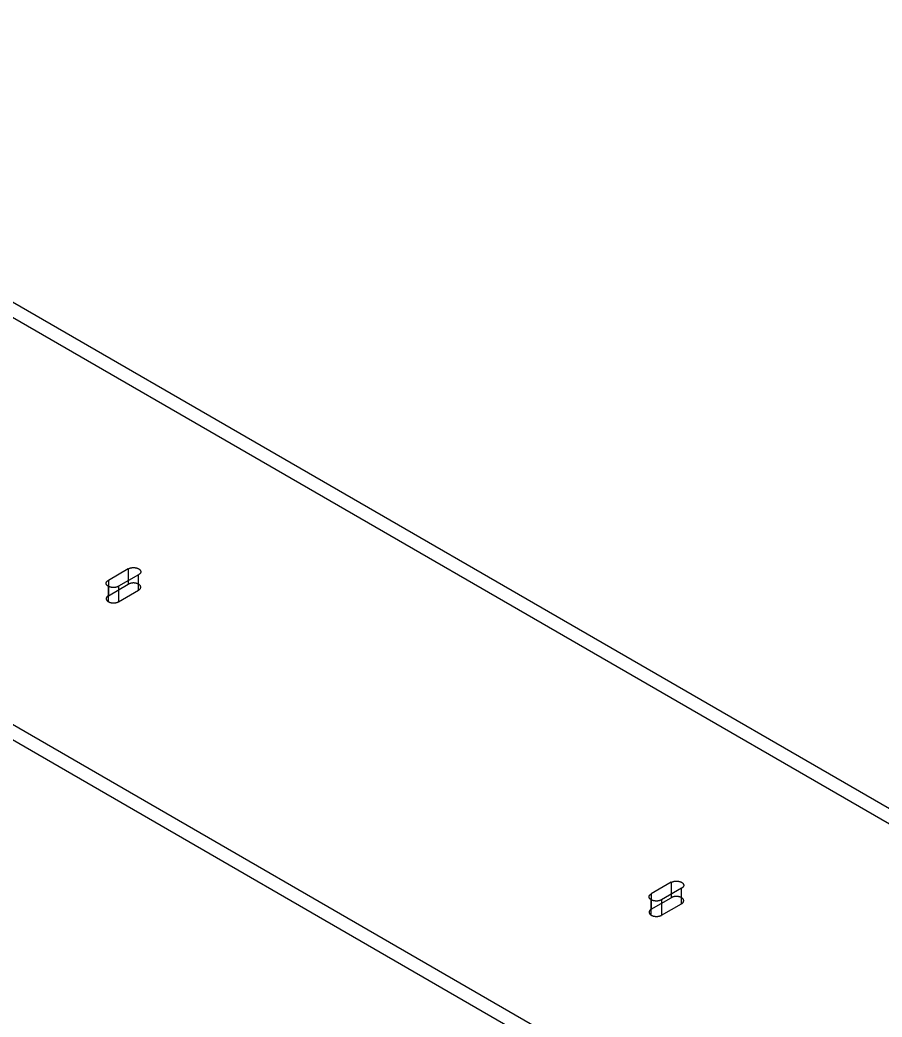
# Model space of a CAD drawing. Header units: inches. Extents: x 1.4 to 100.6, y 1.4 to 64.6.
# Drawn here: x 85.753 to 89.505, y 36.625 to 40.965 of the extents above; entities that cross this region are included whole.
import ezdxf

# ---------------------------------------------------------------- set-up
doc = ezdxf.new("R2010")
doc.units = ezdxf.units.IN
doc.header["$MEASUREMENT"] = 0

msp = doc.modelspace()

# ---------------------------------------------------------------- linework, layer by layer
at = {"layer": 'OUTLINE'}
for p, q in [((96.9167, 33.2716), (83.5922, 40.9647)), ((96.9167, 33.2046), (83.5922, 40.8977)), ((95.3245, 32.3523), (82, 40.0454)), ((95.3245, 32.2853), (82, 39.9784)), ((86.2332, 38.5795), (86.2346, 38.5799)), ((86.2346, 38.5799), (86.2361, 38.5802)), ((86.2361, 38.5802), (86.2376, 38.5805)), ((86.2376, 38.5805), (86.2391, 38.5807)), ((86.2391, 38.5807), (86.2406, 38.5809)), ((86.2406, 38.5809), (86.2421, 38.5811)), ((86.2421, 38.5811), (86.2437, 38.5812)), ((86.2437, 38.5812), (86.2452, 38.5813)), ((86.2452, 38.5813), (86.2468, 38.5813)), ((86.2468, 38.5813), (86.2483, 38.5813)), ((86.2483, 38.5813), (86.2499, 38.5812)), ((86.2499, 38.5812), (86.2514, 38.5811)), ((86.2514, 38.5811), (86.253, 38.5809)), ((86.253, 38.5809), (86.2545, 38.5807)), ((86.2545, 38.5807), (86.256, 38.5805)), ((86.256, 38.5805), (86.2575, 38.5802)), ((86.2575, 38.5802), (86.2589, 38.5799)), ((86.2589, 38.5799), (86.2604, 38.5795)), ((86.2243, 38.5759), (86.1374, 38.5257)), ((86.2692, 38.55), (86.1822, 38.4998)), ((86.2243, 38.5759), (86.2255, 38.5765)), ((86.2243, 38.5759), (86.2243, 38.5089)), ((86.2255, 38.5765), (86.2267, 38.5771)), ((86.2267, 38.5771), (86.2279, 38.5777)), ((86.2279, 38.5777), (86.2292, 38.5782)), ((86.2292, 38.5782), (86.2305, 38.5787)), ((86.2305, 38.5787), (86.2318, 38.5791)), ((86.2318, 38.5791), (86.2332, 38.5795)), ((86.2604, 38.5795), (86.2618, 38.5791)), ((86.2618, 38.5791), (86.2631, 38.5787)), ((86.2631, 38.5787), (86.2644, 38.5782)), ((86.2644, 38.5782), (86.2657, 38.5777)), ((86.2657, 38.5777), (86.2669, 38.5771)), ((86.2669, 38.5771), (86.2681, 38.5765)), ((86.2681, 38.5765), (86.2692, 38.5759)), ((86.2692, 38.5759), (86.2703, 38.5753)), ((86.2703, 38.5506), (86.2692, 38.55)), ((86.2692, 38.483), (86.2692, 38.55)), ((86.2703, 38.5753), (86.2713, 38.5746)), ((86.2713, 38.5513), (86.2703, 38.5506)), ((86.2713, 38.5746), (86.2723, 38.5739)), ((86.2723, 38.552), (86.2713, 38.5513)), ((86.2723, 38.5739), (86.2732, 38.5731)), ((86.2732, 38.5528), (86.2723, 38.552)), ((86.2732, 38.5731), (86.274, 38.5724)), ((86.274, 38.5535), (86.2732, 38.5528)), ((86.274, 38.5724), (86.2748, 38.5716)), ((86.2748, 38.5543), (86.274, 38.5535)), ((86.2748, 38.5716), (86.2755, 38.5708)), ((86.2755, 38.5551), (86.2748, 38.5543)), ((86.2755, 38.5708), (86.2761, 38.57)), ((86.2761, 38.5559), (86.2755, 38.5551)), ((86.2761, 38.57), (86.2767, 38.5691)), ((86.2767, 38.5568), (86.2761, 38.5559)), ((86.2767, 38.5691), (86.2772, 38.5683)), ((86.2772, 38.5576), (86.2767, 38.5568)), ((86.2772, 38.5683), (86.2776, 38.5674)), ((86.2776, 38.5585), (86.2772, 38.5576)), ((86.2776, 38.5674), (86.2779, 38.5665)), ((86.2779, 38.5594), (86.2776, 38.5585)), ((86.2779, 38.5665), (86.2782, 38.5656)), ((86.2782, 38.5603), (86.2779, 38.5594)), ((86.2782, 38.5656), (86.2784, 38.5647)), ((86.2784, 38.5612), (86.2782, 38.5603)), ((86.2784, 38.5647), (86.2785, 38.5638)), ((86.2785, 38.562), (86.2784, 38.5612)), ((86.2785, 38.5638), (86.2785, 38.5629)), ((86.2785, 38.5629), (86.2785, 38.562)), ((86.1281, 38.5141), (86.1282, 38.5145)), ((86.1281, 38.5136), (86.1281, 38.5141)), ((86.1281, 38.5132), (86.1281, 38.5136)), ((86.1281, 38.5127), (86.1281, 38.5132)), ((86.1281, 38.5123), (86.1281, 38.5127)), ((86.1281, 38.5118), (86.1281, 38.5123)), ((86.1281, 38.5114), (86.1281, 38.5118)), ((86.1282, 38.5109), (86.1281, 38.5114)), ((86.1282, 38.5145), (86.1283, 38.515)), ((86.1283, 38.5105), (86.1282, 38.5109)), ((86.1283, 38.515), (86.1284, 38.5154)), ((86.1284, 38.51), (86.1283, 38.5105)), ((86.1284, 38.5154), (86.1285, 38.5159)), ((86.1285, 38.5096), (86.1284, 38.51)), ((86.1285, 38.5159), (86.1287, 38.5163)), ((86.1287, 38.5091), (86.1285, 38.5096)), ((86.1287, 38.5163), (86.1288, 38.5167)), ((86.1288, 38.5087), (86.1287, 38.5091)), ((86.1288, 38.5167), (86.129, 38.5172)), ((86.129, 38.5083), (86.1288, 38.5087)), ((86.129, 38.5172), (86.1292, 38.5176)), ((86.1292, 38.5078), (86.129, 38.5083)), ((86.1292, 38.5176), (86.1294, 38.518)), ((86.1294, 38.5074), (86.1292, 38.5078)), ((86.1294, 38.518), (86.1297, 38.5185)), ((86.1297, 38.507), (86.1294, 38.5074)), ((86.1297, 38.5185), (86.1299, 38.5189)), ((86.1299, 38.5065), (86.1297, 38.507)), ((86.1299, 38.5189), (86.1302, 38.5193)), ((86.1302, 38.5061), (86.1299, 38.5065)), ((86.1302, 38.5193), (86.1305, 38.5197)), ((86.1305, 38.5057), (86.1302, 38.5061)), ((86.1305, 38.5197), (86.1308, 38.5201)), ((86.1308, 38.5053), (86.1305, 38.5057)), ((86.1308, 38.5201), (86.1311, 38.5206)), ((86.1311, 38.5049), (86.1308, 38.5053)), ((86.1311, 38.5206), (86.1315, 38.521)), ((86.1315, 38.5045), (86.1311, 38.5049)), ((86.1315, 38.521), (86.1318, 38.5214)), ((86.1318, 38.5041), (86.1315, 38.5045)), ((86.1318, 38.5214), (86.1322, 38.5218)), ((86.1322, 38.5037), (86.1318, 38.5041)), ((86.1322, 38.5218), (86.1326, 38.5221)), ((86.1326, 38.5033), (86.1322, 38.5037)), ((86.1326, 38.5221), (86.133, 38.5225)), ((86.133, 38.5029), (86.1326, 38.5033)), ((86.133, 38.5225), (86.1334, 38.5229)), ((86.1334, 38.5025), (86.133, 38.5029)), ((86.1334, 38.5229), (86.1339, 38.5233)), ((86.1339, 38.5022), (86.1334, 38.5025)), ((86.1339, 38.5233), (86.1343, 38.5236)), ((86.1343, 38.5018), (86.1339, 38.5022)), ((86.1343, 38.5236), (86.1348, 38.524)), ((86.1348, 38.5014), (86.1343, 38.5018)), ((86.1348, 38.524), (86.1353, 38.5243)), ((86.1353, 38.5011), (86.1348, 38.5014)), ((86.1353, 38.5243), (86.1358, 38.5247)), ((86.1358, 38.5008), (86.1353, 38.5011)), ((86.1358, 38.5247), (86.1363, 38.525)), ((86.1363, 38.5004), (86.1358, 38.5008)), ((86.1363, 38.525), (86.1368, 38.5254)), ((86.1368, 38.5001), (86.1363, 38.5004)), ((86.1368, 38.5254), (86.1374, 38.5257)), ((86.1374, 38.4998), (86.1368, 38.5001)), ((86.1374, 38.5257), (86.1374, 38.4587)), ((86.1374, 38.4587), (86.2243, 38.5089)), ((86.1374, 38.4328), (86.1374, 38.4998)), ((86.1379, 38.4994), (86.1374, 38.4998)), ((86.1385, 38.4991), (86.1379, 38.4994)), ((86.1391, 38.4988), (86.1385, 38.4991)), ((86.1397, 38.4986), (86.1391, 38.4988)), ((86.1403, 38.4983), (86.1397, 38.4986)), ((86.1409, 38.498), (86.1403, 38.4983)), ((86.1415, 38.4977), (86.1409, 38.498)), ((86.1422, 38.4975), (86.1415, 38.4977)), ((86.1428, 38.4972), (86.1422, 38.4975)), ((86.1435, 38.497), (86.1428, 38.4972)), ((86.1442, 38.4968), (86.1435, 38.497)), ((86.1448, 38.4966), (86.1442, 38.4968)), ((86.1455, 38.4964), (86.1448, 38.4966)), ((86.1462, 38.4962), (86.1455, 38.4964)), ((86.1469, 38.496), (86.1462, 38.4962)), ((86.1477, 38.4958), (86.1469, 38.496)), ((86.1484, 38.4956), (86.1477, 38.4958)), ((86.1491, 38.4955), (86.1484, 38.4956)), ((86.1498, 38.4953), (86.1491, 38.4955)), ((86.1506, 38.4952), (86.1498, 38.4953)), ((86.1513, 38.4951), (86.1506, 38.4952)), ((86.1521, 38.4949), (86.1513, 38.4951)), ((86.1528, 38.4948), (86.1521, 38.4949)), ((86.1536, 38.4947), (86.1528, 38.4948)), ((86.1544, 38.4947), (86.1536, 38.4947)), ((86.1551, 38.4946), (86.1544, 38.4947)), ((86.1559, 38.4945), (86.1551, 38.4946)), ((86.1567, 38.4945), (86.1559, 38.4945)), ((86.1575, 38.4944), (86.1567, 38.4945)), ((86.1582, 38.4944), (86.1575, 38.4944)), ((86.159, 38.4944), (86.1582, 38.4944)), ((86.1598, 38.4944), (86.159, 38.4944)), ((86.1606, 38.4944), (86.1598, 38.4944)), ((86.1614, 38.4944), (86.1606, 38.4944)), ((86.1621, 38.4944), (86.1614, 38.4944)), ((86.1629, 38.4945), (86.1621, 38.4944)), ((86.1637, 38.4945), (86.1629, 38.4945)), ((86.1645, 38.4946), (86.1637, 38.4945)), ((86.1652, 38.4947), (86.1645, 38.4946)), ((86.166, 38.4947), (86.1652, 38.4947)), ((86.1668, 38.4948), (86.166, 38.4947)), ((86.1675, 38.4949), (86.1668, 38.4948)), ((86.1683, 38.4951), (86.1675, 38.4949)), ((86.169, 38.4952), (86.1683, 38.4951)), ((86.1698, 38.4953), (86.169, 38.4952)), ((86.1705, 38.4955), (86.1698, 38.4953)), ((86.1712, 38.4956), (86.1705, 38.4955)), ((86.1719, 38.4958), (86.1712, 38.4956)), ((86.1727, 38.496), (86.1719, 38.4958)), ((86.1734, 38.4962), (86.1727, 38.496)), ((86.1741, 38.4964), (86.1734, 38.4962)), ((86.1748, 38.4966), (86.1741, 38.4964)), ((86.1754, 38.4968), (86.1748, 38.4966)), ((86.1761, 38.497), (86.1754, 38.4968)), ((86.1768, 38.4972), (86.1761, 38.497)), ((86.1774, 38.4975), (86.1768, 38.4972)), ((86.1781, 38.4977), (86.1774, 38.4975)), ((86.1787, 38.498), (86.1781, 38.4977)), ((86.1793, 38.4983), (86.1787, 38.498)), ((86.1799, 38.4986), (86.1793, 38.4983)), ((86.1805, 38.4988), (86.1799, 38.4986)), ((86.1811, 38.4991), (86.1805, 38.4988)), ((86.1817, 38.4994), (86.1811, 38.4991)), ((86.1822, 38.4998), (86.1817, 38.4994)), ((86.1822, 38.4998), (86.1822, 38.4328)), ((86.2255, 38.5096), (86.2243, 38.5089)), ((86.2267, 38.5101), (86.2255, 38.5096)), ((86.2279, 38.5107), (86.2267, 38.5101)), ((86.2292, 38.5112), (86.2279, 38.5107)), ((86.2305, 38.5117), (86.2292, 38.5112)), ((86.2318, 38.5121), (86.2305, 38.5117)), ((86.2332, 38.5125), (86.2318, 38.5121)), ((86.2346, 38.5129), (86.2332, 38.5125)), ((86.2361, 38.5132), (86.2346, 38.5129)), ((86.2376, 38.5135), (86.2361, 38.5132)), ((86.2391, 38.5138), (86.2376, 38.5135)), ((86.2406, 38.514), (86.2391, 38.5138)), ((86.2421, 38.5141), (86.2406, 38.514)), ((86.2437, 38.5142), (86.2421, 38.5141)), ((86.2452, 38.5143), (86.2437, 38.5142)), ((86.2468, 38.5143), (86.2452, 38.5143)), ((86.2483, 38.5143), (86.2468, 38.5143)), ((86.2499, 38.5142), (86.2483, 38.5143)), ((86.2514, 38.5141), (86.2499, 38.5142)), ((86.253, 38.514), (86.2514, 38.5141)), ((86.2545, 38.5138), (86.253, 38.514)), ((86.256, 38.5135), (86.2545, 38.5138)), ((86.2575, 38.5132), (86.256, 38.5135)), ((86.2589, 38.5129), (86.2575, 38.5132)), ((86.2604, 38.5125), (86.2589, 38.5129)), ((86.2618, 38.5121), (86.2604, 38.5125)), ((86.2631, 38.5117), (86.2618, 38.5121)), ((86.2644, 38.5112), (86.2631, 38.5117)), ((86.2657, 38.5107), (86.2644, 38.5112)), ((86.2669, 38.5101), (86.2657, 38.5107)), ((86.2681, 38.5096), (86.2669, 38.5101)), ((86.2692, 38.5089), (86.2681, 38.5096)), ((86.2703, 38.5083), (86.2692, 38.5089)), ((86.2713, 38.5076), (86.2703, 38.5083)), ((86.2723, 38.5069), (86.2713, 38.5076)), ((86.2732, 38.5062), (86.2723, 38.5069)), ((86.274, 38.5054), (86.2732, 38.5062)), ((86.2748, 38.5046), (86.274, 38.5054)), ((86.2755, 38.5038), (86.2748, 38.5046)), ((86.2761, 38.503), (86.2755, 38.5038)), ((86.2767, 38.5022), (86.2761, 38.503)), ((86.2772, 38.5013), (86.2767, 38.5022)), ((86.2776, 38.5004), (86.2772, 38.5013)), ((86.2779, 38.4996), (86.2776, 38.5004)), ((86.2782, 38.4987), (86.2779, 38.4996)), ((86.2779, 38.4924), (86.2782, 38.4933)), ((86.2784, 38.4978), (86.2782, 38.4987)), ((86.2782, 38.4933), (86.2784, 38.4942)), ((86.2785, 38.4969), (86.2784, 38.4978)), ((86.2784, 38.4942), (86.2785, 38.4951)), ((86.2785, 38.496), (86.2785, 38.4969)), ((86.2785, 38.4951), (86.2785, 38.496)), ((86.1288, 38.4498), (86.1287, 38.4493)), ((86.129, 38.4502), (86.1288, 38.4498)), ((86.1292, 38.4506), (86.129, 38.4502)), ((86.1294, 38.4511), (86.1292, 38.4506)), ((86.1297, 38.4515), (86.1294, 38.4511)), ((86.1299, 38.4519), (86.1297, 38.4515)), ((86.1302, 38.4524), (86.1299, 38.4519)), ((86.1305, 38.4528), (86.1302, 38.4524)), ((86.1308, 38.4532), (86.1305, 38.4528)), ((86.1311, 38.4536), (86.1308, 38.4532)), ((86.1315, 38.454), (86.1311, 38.4536)), ((86.1318, 38.4544), (86.1315, 38.454)), ((86.1322, 38.4548), (86.1318, 38.4544)), ((86.1326, 38.4552), (86.1322, 38.4548)), ((86.133, 38.4556), (86.1326, 38.4552)), ((86.1334, 38.4559), (86.133, 38.4556)), ((86.1339, 38.4563), (86.1334, 38.4559)), ((86.1343, 38.4567), (86.1339, 38.4563)), ((86.1348, 38.457), (86.1343, 38.4567)), ((86.1353, 38.4574), (86.1348, 38.457)), ((86.1358, 38.4577), (86.1353, 38.4574)), ((86.1363, 38.4581), (86.1358, 38.4577)), ((86.1368, 38.4584), (86.1363, 38.4581)), ((86.1374, 38.4587), (86.1368, 38.4584)), ((86.1822, 38.4328), (86.2692, 38.483)), ((86.2692, 38.483), (86.2703, 38.4837)), ((86.2703, 38.4837), (86.2713, 38.4844)), ((86.2713, 38.4844), (86.2723, 38.4851)), ((86.2723, 38.4851), (86.2732, 38.4858)), ((86.2732, 38.4858), (86.274, 38.4866)), ((86.274, 38.4866), (86.2748, 38.4873)), ((86.2748, 38.4873), (86.2755, 38.4881)), ((86.2755, 38.4881), (86.2761, 38.489)), ((86.2761, 38.489), (86.2767, 38.4898)), ((86.2767, 38.4898), (86.2772, 38.4907)), ((86.2772, 38.4907), (86.2776, 38.4915)), ((86.2776, 38.4915), (86.2779, 38.4924)), ((86.1282, 38.4476), (86.1281, 38.4471)), ((86.1281, 38.4471), (86.1281, 38.4467)), ((86.1281, 38.4467), (86.1281, 38.4462)), ((86.1281, 38.4462), (86.1281, 38.4458)), ((86.1281, 38.4458), (86.1281, 38.4453)), ((86.1281, 38.4453), (86.1281, 38.4449)), ((86.1281, 38.4449), (86.1281, 38.4444)), ((86.1281, 38.4444), (86.1282, 38.444)), ((86.1283, 38.448), (86.1282, 38.4476)), ((86.1282, 38.444), (86.1283, 38.4435)), ((86.1284, 38.4484), (86.1283, 38.448)), ((86.1283, 38.4435), (86.1284, 38.4431)), ((86.1285, 38.4489), (86.1284, 38.4484)), ((86.1284, 38.4431), (86.1285, 38.4426)), ((86.1287, 38.4493), (86.1285, 38.4489)), ((86.1285, 38.4426), (86.1287, 38.4422)), ((86.1287, 38.4422), (86.1288, 38.4417)), ((86.1288, 38.4417), (86.129, 38.4413)), ((86.129, 38.4413), (86.1292, 38.4409)), ((86.1292, 38.4409), (86.1294, 38.4404)), ((86.1294, 38.4404), (86.1297, 38.44)), ((86.1297, 38.44), (86.1299, 38.4396)), ((86.1299, 38.4396), (86.1302, 38.4392)), ((86.1302, 38.4392), (86.1305, 38.4387)), ((86.1305, 38.4387), (86.1308, 38.4383)), ((86.1308, 38.4383), (86.1311, 38.4379)), ((86.1311, 38.4379), (86.1315, 38.4375)), ((86.1315, 38.4375), (86.1318, 38.4371)), ((86.1318, 38.4371), (86.1322, 38.4367)), ((86.1322, 38.4367), (86.1326, 38.4363)), ((86.1326, 38.4363), (86.133, 38.436)), ((86.133, 38.436), (86.1334, 38.4356)), ((86.1334, 38.4356), (86.1339, 38.4352)), ((86.1339, 38.4352), (86.1343, 38.4348)), ((86.1343, 38.4348), (86.1348, 38.4345)), ((86.1348, 38.4345), (86.1353, 38.4341)), ((86.1353, 38.4341), (86.1358, 38.4338)), ((86.1358, 38.4338), (86.1363, 38.4334)), ((86.1363, 38.4334), (86.1368, 38.4331)), ((86.1368, 38.4331), (86.1374, 38.4328)), ((86.1374, 38.4328), (86.1379, 38.4325)), ((86.1379, 38.4325), (86.1385, 38.4322)), ((86.1385, 38.4322), (86.1391, 38.4319)), ((86.1391, 38.4319), (86.1397, 38.4316)), ((86.1397, 38.4316), (86.1403, 38.4313)), ((86.1403, 38.4313), (86.1409, 38.431)), ((86.1409, 38.431), (86.1415, 38.4308)), ((86.1415, 38.4308), (86.1422, 38.4305)), ((86.1422, 38.4305), (86.1428, 38.4303)), ((86.1428, 38.4303), (86.1435, 38.43)), ((86.1435, 38.43), (86.1442, 38.4298)), ((86.1442, 38.4298), (86.1448, 38.4296)), ((86.1448, 38.4296), (86.1455, 38.4294)), ((86.1455, 38.4294), (86.1462, 38.4292)), ((86.1462, 38.4292), (86.1469, 38.429)), ((86.1469, 38.429), (86.1477, 38.4288)), ((86.1477, 38.4288), (86.1484, 38.4287)), ((86.1484, 38.4287), (86.1491, 38.4285)), ((86.1491, 38.4285), (86.1498, 38.4284)), ((86.1498, 38.4284), (86.1506, 38.4282)), ((86.1506, 38.4282), (86.1513, 38.4281)), ((86.1513, 38.4281), (86.1521, 38.428)), ((86.1521, 38.428), (86.1528, 38.4279)), ((86.1528, 38.4279), (86.1536, 38.4278)), ((86.1536, 38.4278), (86.1544, 38.4277)), ((86.1544, 38.4277), (86.1551, 38.4276)), ((86.1551, 38.4276), (86.1559, 38.4276)), ((86.1559, 38.4276), (86.1567, 38.4275)), ((86.1567, 38.4275), (86.1575, 38.4275)), ((86.1575, 38.4275), (86.1582, 38.4275)), ((86.1582, 38.4275), (86.159, 38.4274)), ((86.159, 38.4274), (86.1598, 38.4274)), ((86.1598, 38.4274), (86.1606, 38.4274)), ((86.1606, 38.4274), (86.1614, 38.4275)), ((86.1614, 38.4275), (86.1621, 38.4275)), ((86.1621, 38.4275), (86.1629, 38.4275)), ((86.1629, 38.4275), (86.1637, 38.4276)), ((86.1637, 38.4276), (86.1645, 38.4276)), ((86.1645, 38.4276), (86.1652, 38.4277)), ((86.1652, 38.4277), (86.166, 38.4278)), ((86.166, 38.4278), (86.1668, 38.4279)), ((86.1668, 38.4279), (86.1675, 38.428)), ((86.1675, 38.428), (86.1683, 38.4281)), ((86.1683, 38.4281), (86.169, 38.4282)), ((86.169, 38.4282), (86.1698, 38.4284)), ((86.1698, 38.4284), (86.1705, 38.4285)), ((86.1705, 38.4285), (86.1712, 38.4287)), ((86.1712, 38.4287), (86.1719, 38.4288)), ((86.1719, 38.4288), (86.1727, 38.429)), ((86.1727, 38.429), (86.1734, 38.4292)), ((86.1734, 38.4292), (86.1741, 38.4294)), ((86.1741, 38.4294), (86.1748, 38.4296)), ((86.1748, 38.4296), (86.1754, 38.4298)), ((86.1754, 38.4298), (86.1761, 38.43)), ((86.1761, 38.43), (86.1768, 38.4303)), ((86.1768, 38.4303), (86.1774, 38.4305)), ((86.1774, 38.4305), (86.1781, 38.4308)), ((86.1781, 38.4308), (86.1787, 38.431)), ((86.1787, 38.431), (86.1793, 38.4313)), ((86.1793, 38.4313), (86.1799, 38.4316)), ((86.1799, 38.4316), (86.1805, 38.4319)), ((86.1805, 38.4319), (86.1811, 38.4322)), ((86.1811, 38.4322), (86.1817, 38.4325)), ((86.1817, 38.4325), (86.1822, 38.4328)), ((88.5877, 37.2114), (88.5007, 37.1612)), ((88.5877, 37.2114), (88.5888, 37.212)), ((88.5877, 37.2114), (88.5877, 37.1444)), ((88.5888, 37.212), (88.59, 37.2126)), ((88.59, 37.2126), (88.5912, 37.2132)), ((88.5912, 37.2132), (88.5925, 37.2137)), ((88.5925, 37.2137), (88.5938, 37.2142)), ((88.5938, 37.2142), (88.5952, 37.2146)), ((88.5952, 37.2146), (88.5966, 37.215)), ((88.5966, 37.215), (88.598, 37.2154)), ((88.598, 37.2154), (88.5994, 37.2157)), ((88.5994, 37.2157), (88.6009, 37.216)), ((88.6009, 37.216), (88.6024, 37.2162)), ((88.6024, 37.2162), (88.6039, 37.2164)), ((88.6039, 37.2164), (88.6055, 37.2166)), ((88.6055, 37.2166), (88.607, 37.2167)), ((88.607, 37.2167), (88.6086, 37.2167)), ((88.6086, 37.2167), (88.6101, 37.2168)), ((88.6101, 37.2168), (88.6117, 37.2167)), ((88.6117, 37.2167), (88.6132, 37.2167)), ((88.6132, 37.2167), (88.6148, 37.2166)), ((88.6148, 37.2166), (88.6163, 37.2164)), ((88.6163, 37.2164), (88.6178, 37.2162)), ((88.6178, 37.2162), (88.6193, 37.216)), ((88.6193, 37.216), (88.6208, 37.2157)), ((88.6208, 37.2157), (88.6223, 37.2154)), ((88.6223, 37.2154), (88.6237, 37.215)), ((88.6237, 37.215), (88.6251, 37.2146)), ((88.6251, 37.2146), (88.6264, 37.2142)), ((88.6264, 37.2142), (88.6278, 37.2137)), ((88.6278, 37.2137), (88.629, 37.2132)), ((88.629, 37.2132), (88.6303, 37.2126)), ((88.6303, 37.2126), (88.6314, 37.212)), ((88.6314, 37.212), (88.6326, 37.2114)), ((88.6326, 37.2114), (88.6336, 37.2107)), ((88.6336, 37.2107), (88.6347, 37.2101)), ((88.6347, 37.2101), (88.6356, 37.2094)), ((88.6356, 37.2094), (88.6365, 37.2086)), ((88.6365, 37.2086), (88.6374, 37.2079)), ((88.6374, 37.2079), (88.6381, 37.2071)), ((88.6381, 37.2071), (88.6388, 37.2063)), ((88.6388, 37.2063), (88.6394, 37.2054)), ((88.6394, 37.1914), (88.6388, 37.1906)), ((88.6394, 37.2054), (88.64, 37.2046)), ((88.64, 37.1923), (88.6394, 37.1914)), ((88.64, 37.2046), (88.6405, 37.2038)), ((88.6405, 37.1931), (88.64, 37.1923)), ((88.6405, 37.2038), (88.6409, 37.2029)), ((88.6409, 37.194), (88.6405, 37.1931)), ((88.6409, 37.2029), (88.6413, 37.202)), ((88.6413, 37.1949), (88.6409, 37.194)), ((88.6413, 37.202), (88.6415, 37.2011)), ((88.6415, 37.1957), (88.6413, 37.1949)), ((88.6415, 37.2011), (88.6417, 37.2002)), ((88.6417, 37.1966), (88.6415, 37.1957)), ((88.6417, 37.2002), (88.6418, 37.1993)), ((88.6418, 37.1975), (88.6417, 37.1966)), ((88.6418, 37.1993), (88.6419, 37.1984)), ((88.6419, 37.1984), (88.6418, 37.1975)), ((88.4914, 37.1491), (88.4915, 37.1496)), ((88.4914, 37.1487), (88.4914, 37.1491)), ((88.4914, 37.1482), (88.4914, 37.1487)), ((88.4914, 37.1478), (88.4914, 37.1482)), ((88.4914, 37.1473), (88.4914, 37.1478)), ((88.4915, 37.15), (88.4916, 37.1505)), ((88.4915, 37.1496), (88.4915, 37.15)), ((88.4916, 37.1505), (88.4917, 37.1509)), ((88.4917, 37.1509), (88.4919, 37.1513)), ((88.4919, 37.1513), (88.492, 37.1518)), ((88.492, 37.1518), (88.4922, 37.1522)), ((88.4922, 37.1522), (88.4923, 37.1527)), ((88.4923, 37.1527), (88.4925, 37.1531)), ((88.4925, 37.1531), (88.4928, 37.1535)), ((88.4928, 37.1535), (88.493, 37.154)), ((88.493, 37.154), (88.4933, 37.1544)), ((88.4933, 37.1544), (88.4935, 37.1548)), ((88.4935, 37.1548), (88.4938, 37.1552)), ((88.4938, 37.1552), (88.4941, 37.1556)), ((88.4941, 37.1556), (88.4944, 37.156)), ((88.4944, 37.156), (88.4948, 37.1564)), ((88.4948, 37.1564), (88.4951, 37.1568)), ((88.4951, 37.1568), (88.4955, 37.1572)), ((88.4955, 37.1572), (88.4959, 37.1576)), ((88.4959, 37.1576), (88.4963, 37.158)), ((88.4963, 37.158), (88.4967, 37.1584)), ((88.4967, 37.1584), (88.4972, 37.1588)), ((88.4972, 37.1588), (88.4976, 37.1591)), ((88.4976, 37.1591), (88.4981, 37.1595)), ((88.4981, 37.1595), (88.4986, 37.1598)), ((88.4986, 37.1598), (88.4991, 37.1602)), ((88.4991, 37.1602), (88.4996, 37.1605)), ((88.4996, 37.1605), (88.5001, 37.1608)), ((88.5001, 37.1608), (88.5007, 37.1612)), ((88.5007, 37.1612), (88.5007, 37.0942)), ((88.6326, 37.1855), (88.5456, 37.1353)), ((88.5966, 37.148), (88.5952, 37.1476)), ((88.598, 37.1484), (88.5966, 37.148)), ((88.5994, 37.1487), (88.598, 37.1484)), ((88.6009, 37.149), (88.5994, 37.1487)), ((88.6024, 37.1492), (88.6009, 37.149)), ((88.6039, 37.1494), (88.6024, 37.1492)), ((88.6055, 37.1496), (88.6039, 37.1494)), ((88.607, 37.1497), (88.6055, 37.1496)), ((88.6086, 37.1498), (88.607, 37.1497)), ((88.6101, 37.1498), (88.6086, 37.1498)), ((88.6117, 37.1498), (88.6101, 37.1498)), ((88.6132, 37.1497), (88.6117, 37.1498)), ((88.6148, 37.1496), (88.6132, 37.1497)), ((88.6163, 37.1494), (88.6148, 37.1496)), ((88.6178, 37.1492), (88.6163, 37.1494)), ((88.6193, 37.149), (88.6178, 37.1492)), ((88.6208, 37.1487), (88.6193, 37.149)), ((88.6223, 37.1484), (88.6208, 37.1487)), ((88.6237, 37.148), (88.6223, 37.1484)), ((88.6251, 37.1476), (88.6237, 37.148)), ((88.6336, 37.1861), (88.6326, 37.1855)), ((88.6326, 37.1185), (88.6326, 37.1855)), ((88.6347, 37.1868), (88.6336, 37.1861)), ((88.6356, 37.1875), (88.6347, 37.1868)), ((88.6365, 37.1883), (88.6356, 37.1875)), ((88.6374, 37.189), (88.6365, 37.1883)), ((88.6381, 37.1898), (88.6374, 37.189)), ((88.6388, 37.1906), (88.6381, 37.1898)), ((88.4915, 37.1469), (88.4914, 37.1473)), ((88.4915, 37.1464), (88.4915, 37.1469)), ((88.4916, 37.146), (88.4915, 37.1464)), ((88.4917, 37.1455), (88.4916, 37.146)), ((88.4919, 37.1451), (88.4917, 37.1455)), ((88.492, 37.1446), (88.4919, 37.1451)), ((88.4922, 37.1442), (88.492, 37.1446)), ((88.4923, 37.1438), (88.4922, 37.1442)), ((88.4925, 37.1433), (88.4923, 37.1438)), ((88.4928, 37.1429), (88.4925, 37.1433)), ((88.493, 37.1425), (88.4928, 37.1429)), ((88.4933, 37.142), (88.493, 37.1425)), ((88.4935, 37.1416), (88.4933, 37.142)), ((88.4938, 37.1412), (88.4935, 37.1416)), ((88.4941, 37.1408), (88.4938, 37.1412)), ((88.4944, 37.1404), (88.4941, 37.1408)), ((88.4948, 37.14), (88.4944, 37.1404)), ((88.4951, 37.1396), (88.4948, 37.14)), ((88.4955, 37.1392), (88.4951, 37.1396)), ((88.4959, 37.1388), (88.4955, 37.1392)), ((88.4963, 37.1384), (88.4959, 37.1388)), ((88.4967, 37.138), (88.4963, 37.1384)), ((88.4972, 37.1377), (88.4967, 37.138)), ((88.4976, 37.1373), (88.4972, 37.1377)), ((88.4981, 37.1369), (88.4976, 37.1373)), ((88.4986, 37.1366), (88.4981, 37.1369)), ((88.4991, 37.1362), (88.4986, 37.1366)), ((88.4996, 37.1359), (88.4991, 37.1362)), ((88.5001, 37.1356), (88.4996, 37.1359)), ((88.5007, 37.1353), (88.5001, 37.1356)), ((88.5007, 37.0942), (88.5877, 37.1444)), ((88.5013, 37.1349), (88.5007, 37.1353)), ((88.5007, 37.0683), (88.5007, 37.1353)), ((88.5018, 37.1346), (88.5013, 37.1349)), ((88.5024, 37.1343), (88.5018, 37.1346)), ((88.503, 37.134), (88.5024, 37.1343)), ((88.5036, 37.1338), (88.503, 37.134)), ((88.5042, 37.1335), (88.5036, 37.1338)), ((88.5049, 37.1332), (88.5042, 37.1335)), ((88.5055, 37.133), (88.5049, 37.1332)), ((88.5062, 37.1327), (88.5055, 37.133)), ((88.5068, 37.1325), (88.5062, 37.1327)), ((88.5075, 37.1323), (88.5068, 37.1325)), ((88.5082, 37.132), (88.5075, 37.1323)), ((88.5089, 37.1318), (88.5082, 37.132)), ((88.5096, 37.1316), (88.5089, 37.1318)), ((88.5103, 37.1315), (88.5096, 37.1316)), ((88.511, 37.1313), (88.5103, 37.1315)), ((88.5117, 37.1311), (88.511, 37.1313)), ((88.5124, 37.131), (88.5117, 37.1311)), ((88.5132, 37.1308), (88.5124, 37.131)), ((88.5139, 37.1307), (88.5132, 37.1308)), ((88.5147, 37.1305), (88.5139, 37.1307)), ((88.5154, 37.1304), (88.5147, 37.1305)), ((88.5162, 37.1303), (88.5154, 37.1304)), ((88.5169, 37.1302), (88.5162, 37.1303)), ((88.5177, 37.1302), (88.5169, 37.1302)), ((88.5185, 37.1301), (88.5177, 37.1302)), ((88.5193, 37.13), (88.5185, 37.1301)), ((88.52, 37.13), (88.5193, 37.13)), ((88.5208, 37.1299), (88.52, 37.13)), ((88.5216, 37.1299), (88.5208, 37.1299)), ((88.5224, 37.1299), (88.5216, 37.1299)), ((88.5231, 37.1299), (88.5224, 37.1299)), ((88.5239, 37.1299), (88.5231, 37.1299)), ((88.5247, 37.1299), (88.5239, 37.1299)), ((88.5255, 37.1299), (88.5247, 37.1299)), ((88.5262, 37.13), (88.5255, 37.1299)), ((88.527, 37.13), (88.5262, 37.13)), ((88.5278, 37.1301), (88.527, 37.13)), ((88.5286, 37.1302), (88.5278, 37.1301)), ((88.5293, 37.1302), (88.5286, 37.1302)), ((88.5301, 37.1303), (88.5293, 37.1302)), ((88.5308, 37.1304), (88.5301, 37.1303)), ((88.5316, 37.1305), (88.5308, 37.1304)), ((88.5324, 37.1307), (88.5316, 37.1305)), ((88.5331, 37.1308), (88.5324, 37.1307)), ((88.5338, 37.131), (88.5331, 37.1308)), ((88.5346, 37.1311), (88.5338, 37.131)), ((88.5353, 37.1313), (88.5346, 37.1311)), ((88.536, 37.1315), (88.5353, 37.1313)), ((88.5367, 37.1316), (88.536, 37.1315)), ((88.5374, 37.1318), (88.5367, 37.1316)), ((88.5381, 37.132), (88.5374, 37.1318)), ((88.5388, 37.1323), (88.5381, 37.132)), ((88.5395, 37.1325), (88.5388, 37.1323)), ((88.5401, 37.1327), (88.5395, 37.1325)), ((88.5408, 37.133), (88.5401, 37.1327)), ((88.5414, 37.1332), (88.5408, 37.133)), ((88.542, 37.1335), (88.5414, 37.1332)), ((88.5427, 37.1338), (88.542, 37.1335)), ((88.5433, 37.134), (88.5427, 37.1338)), ((88.5439, 37.1343), (88.5433, 37.134)), ((88.5445, 37.1346), (88.5439, 37.1343)), ((88.545, 37.1349), (88.5445, 37.1346)), ((88.5456, 37.1353), (88.545, 37.1349)), ((88.5456, 37.1353), (88.5456, 37.0683)), ((88.5456, 37.0683), (88.6326, 37.1185)), ((88.5888, 37.145), (88.5877, 37.1444)), ((88.59, 37.1456), (88.5888, 37.145)), ((88.5912, 37.1462), (88.59, 37.1456)), ((88.5925, 37.1467), (88.5912, 37.1462)), ((88.5938, 37.1472), (88.5925, 37.1467)), ((88.5952, 37.1476), (88.5938, 37.1472)), ((88.6264, 37.1472), (88.6251, 37.1476)), ((88.6278, 37.1467), (88.6264, 37.1472)), ((88.629, 37.1462), (88.6278, 37.1467)), ((88.6303, 37.1456), (88.629, 37.1462)), ((88.6314, 37.145), (88.6303, 37.1456)), ((88.6326, 37.1444), (88.6314, 37.145)), ((88.6336, 37.1438), (88.6326, 37.1444)), ((88.6326, 37.1185), (88.6336, 37.1192)), ((88.6347, 37.1431), (88.6336, 37.1438)), ((88.6336, 37.1192), (88.6347, 37.1198)), ((88.6356, 37.1424), (88.6347, 37.1431)), ((88.6347, 37.1198), (88.6356, 37.1206)), ((88.6365, 37.1416), (88.6356, 37.1424)), ((88.6356, 37.1206), (88.6365, 37.1213)), ((88.6374, 37.1409), (88.6365, 37.1416)), ((88.6365, 37.1213), (88.6374, 37.122)), ((88.6381, 37.1401), (88.6374, 37.1409)), ((88.6374, 37.122), (88.6381, 37.1228)), ((88.6388, 37.1393), (88.6381, 37.1401)), ((88.6381, 37.1228), (88.6388, 37.1236)), ((88.6394, 37.1385), (88.6388, 37.1393)), ((88.6388, 37.1236), (88.6394, 37.1245)), ((88.64, 37.1376), (88.6394, 37.1385)), ((88.6394, 37.1245), (88.64, 37.1253)), ((88.6405, 37.1368), (88.64, 37.1376)), ((88.64, 37.1253), (88.6405, 37.1261)), ((88.6409, 37.1359), (88.6405, 37.1368)), ((88.6405, 37.1261), (88.6409, 37.127)), ((88.6413, 37.135), (88.6409, 37.1359)), ((88.6409, 37.127), (88.6413, 37.1279)), ((88.6415, 37.1342), (88.6413, 37.135)), ((88.6413, 37.1279), (88.6415, 37.1288)), ((88.6417, 37.1333), (88.6415, 37.1342)), ((88.6415, 37.1288), (88.6417, 37.1297)), ((88.6418, 37.1324), (88.6417, 37.1333)), ((88.6417, 37.1297), (88.6418, 37.1306)), ((88.6419, 37.1315), (88.6418, 37.1324)), ((88.6418, 37.1306), (88.6419, 37.1315)), ((88.4915, 37.0826), (88.4914, 37.0821)), ((88.4914, 37.0821), (88.4914, 37.0817)), ((88.4914, 37.0817), (88.4914, 37.0812)), ((88.4914, 37.0812), (88.4914, 37.0808)), ((88.4914, 37.0808), (88.4914, 37.0803)), ((88.4914, 37.0803), (88.4915, 37.0799)), ((88.4916, 37.0835), (88.4915, 37.083)), ((88.4915, 37.083), (88.4915, 37.0826)), ((88.4915, 37.0799), (88.4915, 37.0794)), ((88.4915, 37.0794), (88.4916, 37.079)), ((88.4917, 37.0839), (88.4916, 37.0835)), ((88.4916, 37.079), (88.4917, 37.0786)), ((88.4919, 37.0844), (88.4917, 37.0839)), ((88.4917, 37.0786), (88.4919, 37.0781)), ((88.492, 37.0848), (88.4919, 37.0844)), ((88.4919, 37.0781), (88.492, 37.0777)), ((88.4922, 37.0853), (88.492, 37.0848)), ((88.492, 37.0777), (88.4922, 37.0772)), ((88.4923, 37.0857), (88.4922, 37.0853)), ((88.4922, 37.0772), (88.4923, 37.0768)), ((88.4925, 37.0861), (88.4923, 37.0857)), ((88.4923, 37.0768), (88.4925, 37.0764)), ((88.4928, 37.0866), (88.4925, 37.0861)), ((88.4925, 37.0764), (88.4928, 37.0759)), ((88.493, 37.087), (88.4928, 37.0866)), ((88.4928, 37.0759), (88.493, 37.0755)), ((88.4933, 37.0874), (88.493, 37.087)), ((88.493, 37.0755), (88.4933, 37.0751)), ((88.4935, 37.0878), (88.4933, 37.0874)), ((88.4933, 37.0751), (88.4935, 37.0746)), ((88.4938, 37.0883), (88.4935, 37.0878)), ((88.4935, 37.0746), (88.4938, 37.0742)), ((88.4941, 37.0887), (88.4938, 37.0883)), ((88.4938, 37.0742), (88.4941, 37.0738)), ((88.4944, 37.0891), (88.4941, 37.0887)), ((88.4941, 37.0738), (88.4944, 37.0734)), ((88.4948, 37.0895), (88.4944, 37.0891)), ((88.4944, 37.0734), (88.4948, 37.073)), ((88.4951, 37.0899), (88.4948, 37.0895)), ((88.4948, 37.073), (88.4951, 37.0726)), ((88.4955, 37.0903), (88.4951, 37.0899)), ((88.4951, 37.0726), (88.4955, 37.0722)), ((88.4959, 37.0907), (88.4955, 37.0903)), ((88.4955, 37.0722), (88.4959, 37.0718)), ((88.4963, 37.091), (88.4959, 37.0907)), ((88.4959, 37.0718), (88.4963, 37.0714)), ((88.4967, 37.0914), (88.4963, 37.091)), ((88.4963, 37.0714), (88.4967, 37.0711)), ((88.4972, 37.0918), (88.4967, 37.0914)), ((88.4967, 37.0711), (88.4972, 37.0707)), ((88.4976, 37.0922), (88.4972, 37.0918)), ((88.4972, 37.0707), (88.4976, 37.0703)), ((88.4981, 37.0925), (88.4976, 37.0922)), ((88.4976, 37.0703), (88.4981, 37.07)), ((88.4986, 37.0929), (88.4981, 37.0925)), ((88.4981, 37.07), (88.4986, 37.0696)), ((88.4991, 37.0932), (88.4986, 37.0929)), ((88.4986, 37.0696), (88.4991, 37.0693)), ((88.4996, 37.0936), (88.4991, 37.0932)), ((88.4991, 37.0693), (88.4996, 37.0689)), ((88.5001, 37.0939), (88.4996, 37.0936)), ((88.4996, 37.0689), (88.5001, 37.0686)), ((88.5007, 37.0942), (88.5001, 37.0939)), ((88.5001, 37.0686), (88.5007, 37.0683)), ((88.5007, 37.0683), (88.5013, 37.068)), ((88.5013, 37.068), (88.5018, 37.0677)), ((88.5018, 37.0677), (88.5024, 37.0674)), ((88.5024, 37.0674), (88.503, 37.0671)), ((88.503, 37.0671), (88.5036, 37.0668)), ((88.5036, 37.0668), (88.5042, 37.0665)), ((88.5042, 37.0665), (88.5049, 37.0663)), ((88.5049, 37.0663), (88.5055, 37.066)), ((88.5055, 37.066), (88.5062, 37.0658)), ((88.5062, 37.0658), (88.5068, 37.0655)), ((88.5068, 37.0655), (88.5075, 37.0653)), ((88.5075, 37.0653), (88.5082, 37.0651)), ((88.5082, 37.0651), (88.5089, 37.0649)), ((88.5089, 37.0649), (88.5096, 37.0647)), ((88.5096, 37.0647), (88.5103, 37.0645)), ((88.5103, 37.0645), (88.511, 37.0643)), ((88.511, 37.0643), (88.5117, 37.0641)), ((88.5117, 37.0641), (88.5124, 37.064)), ((88.5124, 37.064), (88.5132, 37.0638)), ((88.5132, 37.0638), (88.5139, 37.0637)), ((88.5139, 37.0637), (88.5147, 37.0636)), ((88.5147, 37.0636), (88.5154, 37.0635)), ((88.5154, 37.0635), (88.5162, 37.0634)), ((88.5162, 37.0634), (88.5169, 37.0633)), ((88.5169, 37.0633), (88.5177, 37.0632)), ((88.5177, 37.0632), (88.5185, 37.0631)), ((88.5185, 37.0631), (88.5193, 37.0631)), ((88.5193, 37.0631), (88.52, 37.063)), ((88.52, 37.063), (88.5208, 37.063)), ((88.5208, 37.063), (88.5216, 37.0629)), ((88.5216, 37.0629), (88.5224, 37.0629)), ((88.5224, 37.0629), (88.5231, 37.0629)), ((88.5231, 37.0629), (88.5239, 37.0629)), ((88.5239, 37.0629), (88.5247, 37.0629)), ((88.5247, 37.0629), (88.5255, 37.063)), ((88.5255, 37.063), (88.5262, 37.063)), ((88.5262, 37.063), (88.527, 37.0631)), ((88.527, 37.0631), (88.5278, 37.0631)), ((88.5278, 37.0631), (88.5286, 37.0632)), ((88.5286, 37.0632), (88.5293, 37.0633)), ((88.5293, 37.0633), (88.5301, 37.0634)), ((88.5301, 37.0634), (88.5308, 37.0635)), ((88.5308, 37.0635), (88.5316, 37.0636)), ((88.5316, 37.0636), (88.5324, 37.0637)), ((88.5324, 37.0637), (88.5331, 37.0638)), ((88.5331, 37.0638), (88.5338, 37.064)), ((88.5338, 37.064), (88.5346, 37.0641)), ((88.5346, 37.0641), (88.5353, 37.0643)), ((88.5353, 37.0643), (88.536, 37.0645)), ((88.536, 37.0645), (88.5367, 37.0647)), ((88.5367, 37.0647), (88.5374, 37.0649)), ((88.5374, 37.0649), (88.5381, 37.0651)), ((88.5381, 37.0651), (88.5388, 37.0653)), ((88.5388, 37.0653), (88.5395, 37.0655)), ((88.5395, 37.0655), (88.5401, 37.0658)), ((88.5401, 37.0658), (88.5408, 37.066)), ((88.5408, 37.066), (88.5414, 37.0663)), ((88.5414, 37.0663), (88.542, 37.0665)), ((88.542, 37.0665), (88.5427, 37.0668)), ((88.5427, 37.0668), (88.5433, 37.0671)), ((88.5433, 37.0671), (88.5439, 37.0674)), ((88.5439, 37.0674), (88.5445, 37.0677)), ((88.5445, 37.0677), (88.545, 37.068)), ((88.545, 37.068), (88.5456, 37.0683))]:
    msp.add_line(p, q, dxfattribs=at)

doc.saveas('drawing.dxf')
